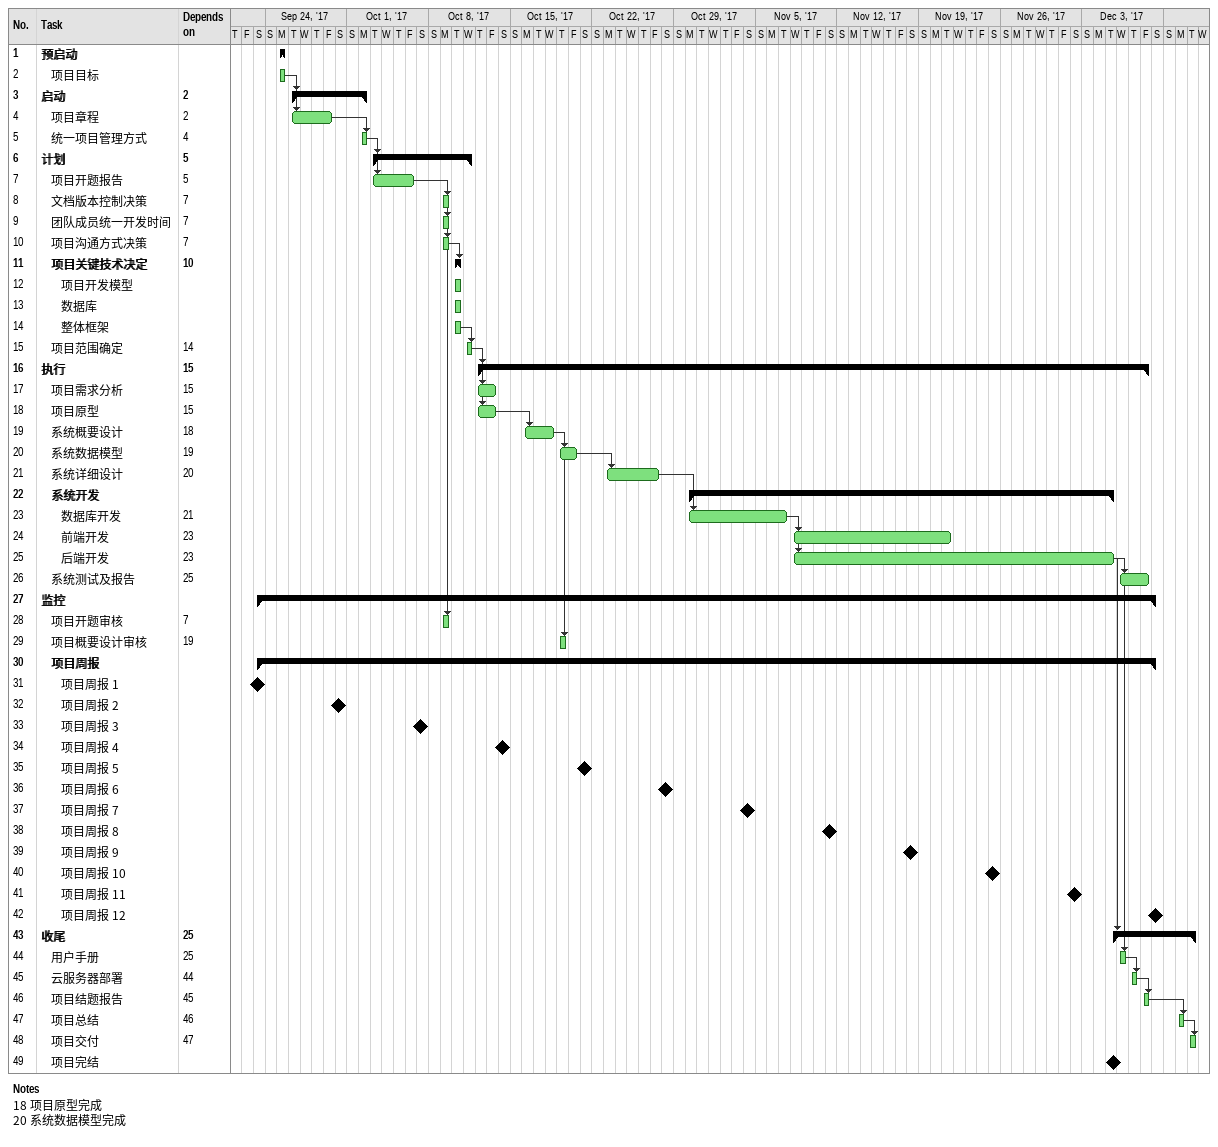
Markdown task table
| ID | Level | Task | Start | Finish | Predecessors |
|---|---|---|---|---|---|
| 1 | 1 | **预启动** | 2017-09-25 | 2017-09-25 |  |
| 2 | 2 | 项目目标 | 2017-09-25 | 2017-09-25 |  |
| 3 | 1 | **启动** | 2017-09-26 | 2017-10-02 | 2 |
| 4 | 2 | 项目章程 | 2017-09-26 | 2017-09-29 | 2 |
| 5 | 2 | 统一项目管理方式 | 2017-10-02 | 2017-10-02 | 4 |
| 6 | 1 | **计划** | 2017-10-03 | 2017-10-11 | 5 |
| 7 | 2 | 项目开题报告 | 2017-10-03 | 2017-10-06 | 5 |
| 8 | 2 | 文档版本控制决策 | 2017-10-09 | 2017-10-09 | 7 |
| 9 | 2 | 团队成员统一开发时间 | 2017-10-09 | 2017-10-09 | 7 |
| 10 | 2 | 项目沟通方式决策 | 2017-10-09 | 2017-10-09 | 7 |
| 11 | 2 | **项目关键技术决定** | 2017-10-10 | 2017-10-10 | 10 |
| 12 | 3 | 项目开发模型 | 2017-10-10 | 2017-10-10 |  |
| 13 | 3 | 数据库 | 2017-10-10 | 2017-10-10 |  |
| 14 | 3 | 整体框架 | 2017-10-10 | 2017-10-10 |  |
| 15 | 2 | 项目范围确定 | 2017-10-11 | 2017-10-11 | 14 |
| 16 | 1 | **执行** | 2017-10-12 | 2017-12-08 | 15 |
| 17 | 2 | 项目需求分析 | 2017-10-12 | 2017-10-13 | 15 |
| 18 | 2 | 项目原型 | 2017-10-12 | 2017-10-13 | 15 |
| 19 | 2 | 系统概要设计 | 2017-10-16 | 2017-10-18 | 18 |
| 20 | 2 | 系统数据模型 | 2017-10-19 | 2017-10-20 | 19 |
| 21 | 2 | 系统详细设计 | 2017-10-23 | 2017-10-27 | 20 |
| 22 | 2 | **系统开发** | 2017-10-30 | 2017-12-05 |  |
| 23 | 3 | 数据库开发 | 2017-10-30 | 2017-11-07 | 21 |
| 24 | 3 | 前端开发 | 2017-11-08 | 2017-11-21 | 23 |
| 25 | 3 | 后端开发 | 2017-11-08 | 2017-12-05 | 23 |
| 26 | 2 | 系统测试及报告 | 2017-12-06 | 2017-12-08 | 25 |
| 27 | 1 | **监控** | 2017-09-23 | 2017-12-09 |  |
| 28 | 2 | 项目开题审核 | 2017-10-09 | 2017-10-09 | 7 |
| 29 | 2 | 项目概要设计审核 | 2017-10-19 | 2017-10-19 | 19 |
| 30 | 2 | **项目周报** | 2017-09-23 | 2017-12-09 |  |
| 31 | 3 | 项目周报 1 (milestone) | 2017-09-23 | 2017-09-23 |  |
| 32 | 3 | 项目周报 2 (milestone) | 2017-09-30 | 2017-09-30 |  |
| 33 | 3 | 项目周报 3 (milestone) | 2017-10-07 | 2017-10-07 |  |
| 34 | 3 | 项目周报 4 (milestone) | 2017-10-14 | 2017-10-14 |  |
| 35 | 3 | 项目周报 5 (milestone) | 2017-10-21 | 2017-10-21 |  |
| 36 | 3 | 项目周报 6 (milestone) | 2017-10-28 | 2017-10-28 |  |
| 37 | 3 | 项目周报 7 (milestone) | 2017-11-04 | 2017-11-04 |  |
| 38 | 3 | 项目周报 8 (milestone) | 2017-11-11 | 2017-11-11 |  |
| 39 | 3 | 项目周报 9 (milestone) | 2017-11-18 | 2017-11-18 |  |
| 40 | 3 | 项目周报 10 (milestone) | 2017-11-25 | 2017-11-25 |  |
| 41 | 3 | 项目周报 11 (milestone) | 2017-12-02 | 2017-12-02 |  |
| 42 | 3 | 项目周报 12 (milestone) | 2017-12-09 | 2017-12-09 |  |
| 43 | 1 | **收尾** | 2017-12-05 | 2017-12-12 | 25 |
| 44 | 2 | 用户手册 | 2017-12-06 | 2017-12-06 | 25 |
| 45 | 2 | 云服务器部署 | 2017-12-07 | 2017-12-07 | 44 |
| 46 | 2 | 项目结题报告 | 2017-12-08 | 2017-12-08 | 45 |
| 47 | 2 | 项目总结 | 2017-12-11 | 2017-12-11 | 46 |
| 48 | 2 | 项目交付 | 2017-12-12 | 2017-12-12 | 47 |
| 49 | 2 | 项目完结 (milestone) | 2017-12-05 | 2017-12-05 |  |

Notes
- 18: 项目原型完成
- 20: 系统数据模型完成
